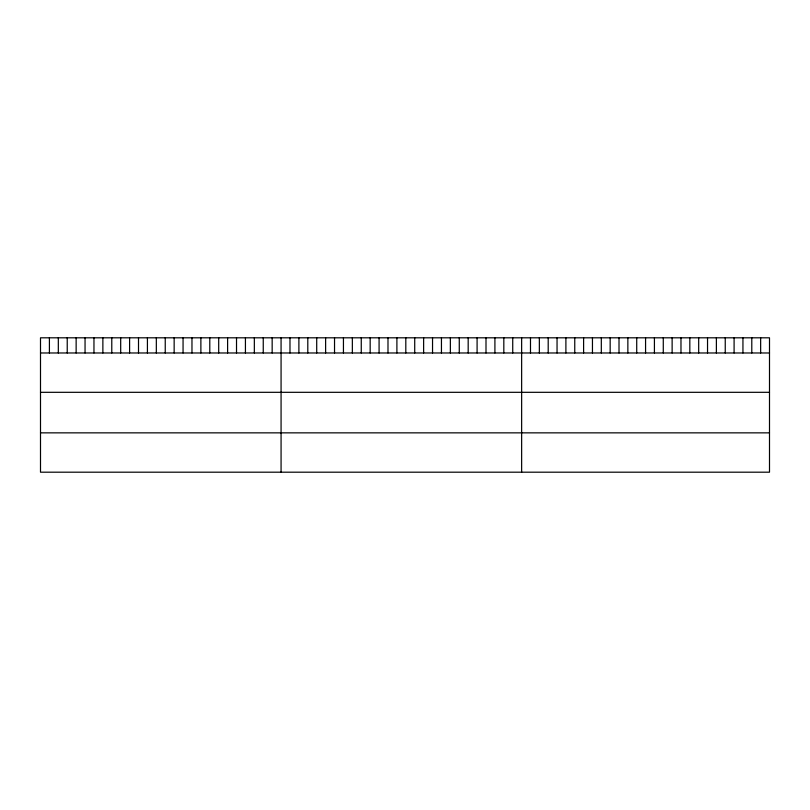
<?xml version="1.0" encoding="UTF-8"?>
<svg xmlns="http://www.w3.org/2000/svg" width="810" height="810" viewBox="0 0 810 810"><rect width="100%" height="100%" fill="white"/><g stroke="black" fill="none" stroke-linecap="round" stroke-linejoin="round"><path stroke-width="1.21" d="M769.5 352.978L769.5 472.19L40.5 472.19L40.5 337.81L769.5 337.81L769.5 352.978L40.5 352.978M40.5 392.313L769.5 392.313M40.5 432.854L769.5 432.854M760.651 337.81L760.651 352.978M751.791 337.81L751.791 352.978M742.942 337.81L742.942 352.978M734.093 337.81L734.093 352.978M725.244 337.81L725.244 352.978M716.384 337.81L716.384 352.978M707.535 337.81L707.535 352.978M698.686 337.81L698.686 352.978M689.826 337.81L689.826 352.978M680.977 337.81L680.977 352.978M672.128 337.81L672.128 352.978M663.279 337.81L663.279 352.978M654.419 337.81L654.419 352.978M645.57 337.81L645.57 352.978M636.721 337.81L636.721 352.978M627.861 337.81L627.861 352.978M619.012 337.81L619.012 352.978M610.163 337.81L610.163 352.978M601.314 337.81L601.314 352.978M592.454 337.81L592.454 352.978M583.605 337.81L583.605 352.978M574.756 337.81L574.756 352.978M565.896 337.81L565.896 352.978M557.047 337.81L557.047 352.978M548.198 337.81L548.198 352.978M539.349 337.81L539.349 352.978M530.489 337.81L530.489 352.978M521.64 337.81L521.64 472.19M512.73 337.81L512.73 352.978M503.82 337.81L503.82 352.978M494.91 337.81L494.91 352.978M486 337.81L486 352.978M477.09 337.81L477.09 352.978M468.18 337.81L468.18 352.978M459.27 337.81L459.27 352.978M450.36 337.81L450.36 352.978M441.45 337.81L441.45 352.978M432.54 337.81L432.54 352.978M423.63 337.81L423.63 352.978M414.72 337.81L414.72 352.978M405.81 337.81L405.81 352.978M396.9 337.81L396.9 352.978M387.99 337.81L387.99 352.978M379.08 337.81L379.08 352.978M370.17 337.81L370.17 352.978M361.26 337.81L361.26 352.978M352.35 337.81L352.35 352.978M343.44 337.81L343.44 352.978M334.53 337.81L334.53 352.978M325.62 337.81L325.62 352.978M316.71 337.81L316.71 352.978M307.8 337.81L307.8 352.978M298.89 337.81L298.89 352.978M289.98 337.81L289.98 352.978M281.07 337.81L281.07 472.19M272.16 337.81L272.16 352.978M263.25 337.81L263.25 352.978M254.34 337.81L254.34 352.978M245.43 337.81L245.43 352.978M236.52 337.81L236.52 352.978M227.61 337.81L227.61 352.978M218.7 337.81L218.7 352.978M209.79 337.81L209.79 352.978M200.88 337.81L200.88 352.978M191.97 337.81L191.97 352.978M183.06 337.81L183.06 352.978M174.15 337.81L174.15 352.978M165.24 337.81L165.24 352.978M156.33 337.81L156.33 352.978M147.42 337.81L147.42 352.978M138.51 337.81L138.51 352.978M129.6 337.81L129.6 352.978M120.69 337.81L120.69 352.978M111.78 337.81L111.78 352.978M102.87 337.81L102.87 352.978M93.96 337.81L93.96 352.978M85.05 337.81L85.05 352.978M76.14 337.81L76.14 352.978M67.23 337.81L67.23 352.978M58.32 337.81L58.32 352.978M49.41 337.81L49.41 352.978"/></g></svg>
